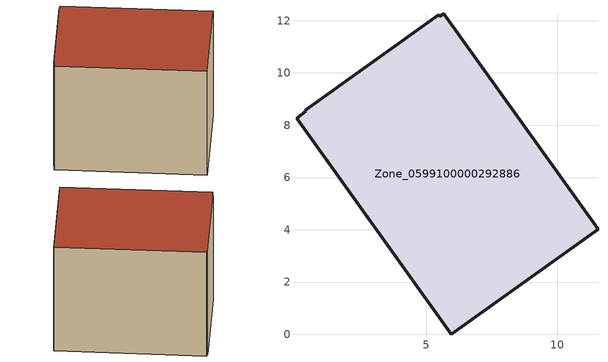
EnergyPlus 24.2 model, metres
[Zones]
Zone_0599100000292886
 floor ground (C_G): 5.66,12.27 11.56,4.02 5.95,0 0.03,8.28 0.39,8.53 0.36,8.58 5.47,12.23 5.51,12.17 z0
 wall outside (C_F): 5.47,12.23 0.36,8.58 0.39,8.53 0.03,8.28 5.95,0 11.56,4.02 5.66,12.27 5.51,12.17 5.47,12.23 z0:8.43
 roof outside (C_R): 11.56,4.02 5.66,12.27 5.51,12.17 5.47,12.23 0.36,8.58 0.39,8.53 0.03,8.28 5.95,0 z8.43
[BUILDING]
Pand.0599100000292886: North Axis=0; Terrain=City; Loads Convergence Tolerance Value=0.04; Temperature Convergence Tolerance Value=0.4; Solar Distribution=FullExterior; Maximum Number of Warmup Days=25; Minimum Number of Warmup Days=1
[Site:Location]
Rotterdam.The.Hague.AP_ZH_NLD Design_Conditions: Latitude=51.96; Longitude=4.45; Time Zone=1; Elevation=-4.5
[SITE:GROUNDTEMPERATURE:BUILDINGSURFACE]
18, 18, 18, 18, 18, 18, 18, 18, 18, 18, 18, 18
[MATERIAL] Thermal Absorptance=0.9; Solar Absorptance=0.7; Visible Absorptance=0.7
Name | Roughness | Thickness | Conductivity | Density | Specific Heat
G.TI.1992-2005 | MediumSmooth | 0.15 | 0.06 | 540 | 1210
F.TI.1992-2005 | Rough | 0.3 | 0.12 | 1920 | 840
R.TI.1992-2005 | MediumRough | 0.2 | 0.08 | 1500 | 1000
[CONSTRUCTION]
C_G: G.TI.1992-2005
C_F: F.TI.1992-2005
C_R: R.TI.1992-2005
[ZONE]
Zone_0599100000292886: Type=1; Multiplier=1; Ceiling Height=Autocalculate; Volume=Autocalculate; Floor Area=autocalculate; Part of Total Floor Area=Yes
[ZONEINFILTRATION:DESIGNFLOWRATE]
Infil_Zone_0599100000292886: Zone or ZoneList or Space or SpaceList=Zone_0599100000292886; Schedule=AlwaysOn; Design Flow Rate Calculation Method=Flow/Area; Flow Rate per Floor Area=0.0015; Constant Term Coefficient=1; Temperature Term Coefficient=0; Velocity Term Coefficient=0; Velocity Squared Term Coefficient=0
[HVACTEMPLATE:ZONE:IDEALLOADSAIRSYSTEM]
Zone_0599100000292886: Maximum Heating Supply Air Temperature=50; Minimum Cooling Supply Air Temperature=13; Maximum Heating Supply Air Humidity Ratio=0.0156; Minimum Cooling Supply Air Humidity Ratio=0.0077; Heating Limit=NoLimit; Cooling Limit=NoLimit; Dehumidification Control Type=ConstantSensibleHeatRatio; Cooling Sensible Heat Ratio=0.7; Dehumidification Setpoint=60; Humidification Control Type=None; Humidification Setpoint=30; Outdoor Air Method=None; Outdoor Air Flow Rate per Person=0.00944; Outdoor Air Flow Rate per Zone Floor Area=0; Outdoor Air Flow Rate per Zone=0; Demand Controlled Ventilation Type=None; Outdoor Air Economizer Type=NoEconomizer; Heat Recovery Type=None; Sensible Heat Recovery Effectiveness=0.7; Latent Heat Recovery Effectiveness=0.65
[ZONECONTROL:THERMOSTAT]
ThermostatControl_Zone_0599100000292886: Zone or ZoneList=Zone_0599100000292886; Control Type Schedule=DualSetpointControlType; Control 1=Thermostat_Zone_0599100000292886; Temperature Difference Between Cutout And Setpoint=0
[THERMOSTATSETPOINT:DUALSETPOINT]
Thermostat_Zone_0599100000292886: Heating Setpoint Temperature Schedule=HeatingSetpoint_Zone_0599100000292886; Cooling Setpoint Temperature Schedule=CoolingSetpoint_Zone_0599100000292886
[SCHEDULE:COMPACT]
HeatingSetpoint_Zone_0599100000292886: Through: 12/31, For: AllDays, Until: 24:00, 21
CoolingSetpoint_Zone_0599100000292886: Through: 12/31, For: AllDays, Until: 24:00, 24
DualSetpointControlType: Through: 12/31, For: AllDays, Until: 24:00, 4
AlwaysOn: Through: 12/31, For: AllDays, Until: 24:00, 1
